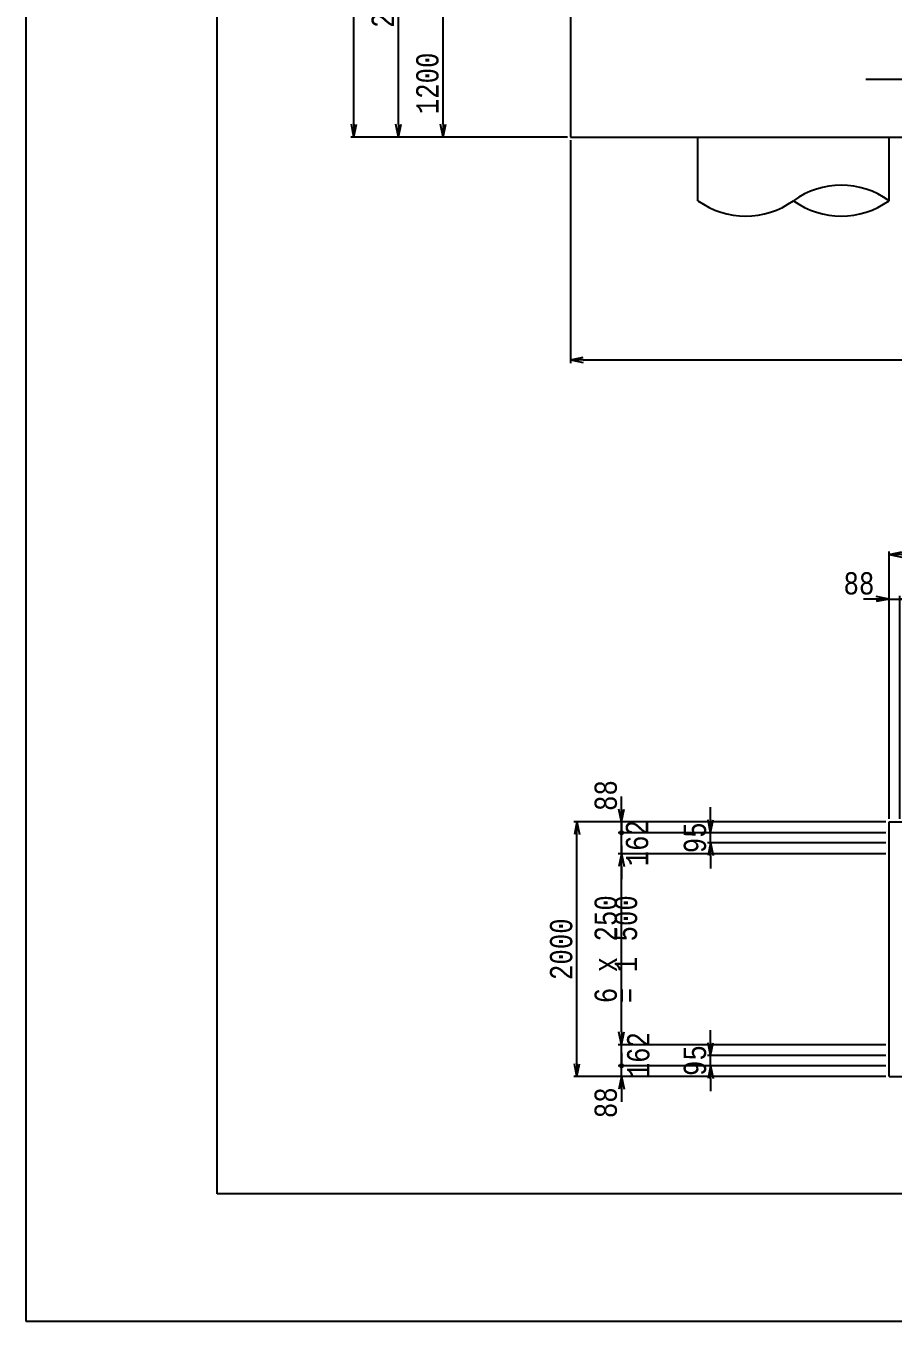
# Model space of a CAD drawing. Extents: x 0 to 42050, y 0 to 29700.
# Drawn here: x 0 to 6807, y 0 to 10173 of the extents above; entities that cross this region are included whole.
import ezdxf
from ezdxf.enums import TextEntityAlignment as Align

# ---------------------------------------------------------------- set-up
doc = ezdxf.new("R2010")
doc.units = 0
doc.header["$LTSCALE"] = 300
doc.header["$MEASUREMENT"] = 0
doc.layers.get('0').update_dxf_attribs({"linetype": 'CONTINUOUS'})
doc.layers.get('DEFPOINTS').update_dxf_attribs({"linetype": 'CONTINUOUS'})
for name, color, linetype in [('1002', 1, 'CONTINUOUS'), ('1006', 5, 'CONTINUOUS'), ('LAYER0015', 7, 'CONTINUOUS'), ('主筋', 3, 'CONTINUOUS'), ('構造線', 7, 'CONTINUOUS')]:
    doc.layers.add(name, color=color, linetype=linetype)
doc.styles.get("Standard").update_dxf_attribs({"font": 'monotxt.shx', "width": 0.8, "bigfont": 'extfont.shx'})
doc.dimstyles.new('DIMST1_1', dxfattribs={"dimscale": 50, "dimtxt": 4, "dimasz": 2, "dimexe": 0.5, "dimexo": 0.5, "dimgap": 0.09, "dimtad": 0, "dimdec": 0, "dimzin": 0, "dimtxsty": 'STANDARD', "dimblk": 'ARROW_1', "dimblk1": 'ARROW_1', "dimblk2": 'ARROW_1', "dimcen": 1, "dimdle": 3, "dimclrd": 1, "dimclre": 1, "dimclrt": 3, "dimazin": 3, "dimtfac": 1, "dimtdec": 4, "dimtix": 1, "dimtmove": 0, "dimatfit": 3, "dimtvp": 0.7, "dimtolj": 1, "dimtzin": 0})

# ---------------------------------------------------------------- blocks, each defined once
blk = doc.blocks.new('GROUP_1')
at = {"layer": 'LAYER0015', "color": 1, "linetype": 'CONTINUOUS'}
for p, q in [((-39049.99999999999, -27700.00000000004), (-39050.00000000007, 27699.99999999988)), ((40050.00000000001, -27699.99999999992), (-39049.99999999999, -27700.00000000004))]:
    blk.add_line(p, q, dxfattribs=at)
blk = doc.blocks.new('ARROW_1')
at = {"color": 0}
for p, q in [((0, 0), (-1, 0.1999999999989086)), ((0, 0), (-1, -0.2000000000007276)), ((-1, 0), (0, 0))]:
    blk.add_line(p, q, dxfattribs=at)
blk = doc.blocks.new('*D14')
at = {"color": 2, "linetype": 'BYBLOCK'}
for p, q in [((7607.581611097325, 5361.913550207581), (7607.581611097325, 7461.913550207435)), ((7707.581611097325, 7436.913550207435), (12507.58161110135, 7436.913550207435)), ((12607.58161110135, 5361.913550207435), (12607.58161110135, 7461.913550207435))]:
    blk.add_line(p, q, dxfattribs=at)
at = {"layer": 'DEFPOINTS', "color": 0, "linetype": 'BYBLOCK'}
for p in [(12607.58161110135, 7436.913550207435), (7607.581611097325, 5336.913550207581), (12607.58161110135, 5336.913550207435)]:
    blk.add_point(p, dxfattribs=at)
at = {"color": 2, "linetype": 'BYBLOCK', "xscale": 100, "yscale": 100, "zscale": 100, "rotation": 180}
blk.add_blockref('ARROW_1', (7607.581611097325, 7436.913550207435), dxfattribs=at)
at = {"color": 2, "linetype": 'BYBLOCK', "xscale": 100, "yscale": 100, "zscale": 100}
blk.add_blockref('ARROW_1', (12607.58161110135, 7436.913550207435), dxfattribs=at)
at = {"color": 6, "linetype": 'BYBLOCK', "insert": (10107.58161109934, 7559.413550207435), "char_height": 175, "attachment_point": 5}
blk.add_mtext('\\A1;5000', dxfattribs=at)
blk = doc.blocks.new('ARROW_8')
at = {"color": 0}
blk.add_line((-1, 0), (0, 0), dxfattribs=at)
blk = doc.blocks.new('*D15')
at = {"color": 2, "linetype": 'BYBLOCK'}
for p, q in [((6675.058405680815, 5671.020220333579), (6575.058405680815, 5671.020220333579)), ((6775.058405680815, 5671.020220333579), (6860.058405680888, 5671.020220333579)), ((6775.058405680815, 5671.020220333579), (6860.058405680888, 5671.020220333579)), ((6860.058405680888, 3946.020220333721), (6860.058405680888, 5696.020220333579)), ((6960.058405680888, 5671.020220333579), (7060.058405680888, 5671.020220333579))]:
    blk.add_line(p, q, dxfattribs=at)
at = {"layer": 'DEFPOINTS', "color": 0, "linetype": 'BYBLOCK'}
for p in [(6775.058405680815, 5671.020220333579), (6860.058405680888, 5671.020220333579), (6860.058405680888, 3921.020220333721)]:
    blk.add_point(p, dxfattribs=at)
at = {"color": 2, "linetype": 'BYBLOCK', "xscale": 100, "yscale": 100, "zscale": 100}
blk.add_blockref('ARROW_8', (6775.058405680815, 5671.020220333579), dxfattribs=at)
at = {"color": 2, "linetype": 'BYBLOCK', "xscale": 100, "yscale": 100, "zscale": 100, "rotation": 180}
blk.add_blockref('ARROW_8', (6860.058405680888, 5671.020220333579), dxfattribs=at)
at = {"color": 6, "linetype": 'BYBLOCK', "insert": (6539.193916650023, 5793.520220333579), "char_height": 175, "attachment_point": 5}
blk.add_mtext('\\A1;88', dxfattribs=at)
blk = doc.blocks.new('*D16')
at = {"color": 2, "linetype": 'BYBLOCK'}
for p, q in [((6760.058405680888, 5671.020220333579), (6660.058405680888, 5671.020220333579)), ((6860.058405680888, 3946.020220333721), (6860.058405680888, 5696.020220333579)), ((6860.058405680888, 5671.020220333579), (7025.058405681026, 5671.020220333579)), ((6860.058405680888, 5671.020220333579), (7025.058405681026, 5671.020220333579)), ((7025.058405681026, 3946.020220333579), (7025.058405681026, 5696.020220333579)), ((7125.058405681026, 5671.020220333579), (7225.058405681026, 5671.020220333579))]:
    blk.add_line(p, q, dxfattribs=at)
at = {"layer": 'DEFPOINTS', "color": 0, "linetype": 'BYBLOCK'}
for p in [(7025.058405681026, 5671.020220333579), (6860.058405680888, 3921.020220333721), (7025.058405681026, 3921.020220333579)]:
    blk.add_point(p, dxfattribs=at)
at = {"color": 2, "linetype": 'BYBLOCK', "xscale": 100, "yscale": 100, "zscale": 100}
blk.add_blockref('ARROW_8', (6860.058405680888, 5671.020220333579), dxfattribs=at)
at = {"color": 2, "linetype": 'BYBLOCK', "xscale": 100, "yscale": 100, "zscale": 100, "rotation": 180}
blk.add_blockref('ARROW_8', (7025.058405681026, 5671.020220333579), dxfattribs=at)
at = {"color": 6, "linetype": 'BYBLOCK', "insert": (7073.004409563961, 5793.520220333579), "char_height": 175, "attachment_point": 5}
blk.add_mtext('\\A1;162', dxfattribs=at)
blk = doc.blocks.new('*D20')
at = {"color": 2, "linetype": 'BYBLOCK'}
for p, q in [((7582.581611097325, 5336.913550207581), (5132.580616803165, 5336.913550207581)), ((5157.580616803165, 3436.913550207319), (5157.580616803165, 5236.913550207581)), ((7582.579012714908, 3336.913550207319), (5132.580616803165, 3336.913550207319))]:
    blk.add_line(p, q, dxfattribs=at)
at = {"layer": 'DEFPOINTS', "color": 0, "linetype": 'BYBLOCK'}
for p in [(5157.580616803165, 5336.913550207581), (7607.581611097325, 5336.913550207581), (7607.579012714908, 3336.913550207319)]:
    blk.add_point(p, dxfattribs=at)
at = {"color": 2, "linetype": 'BYBLOCK', "xscale": 100, "yscale": 100, "zscale": 100}
for p, rotation in [((5157.580616803165, 5336.913550207581), 90), ((5157.580616803165, 3336.913550207319), 270)]:
    blk.add_blockref('ARROW_1', p, dxfattribs=dict(at, rotation=rotation))
at = {"color": 6, "linetype": 'BYBLOCK', "insert": (5035.080616803165, 4336.91355020745), "char_height": 175, "attachment_point": 5, "rotation": 90}
blk.add_mtext('\\A1;2000', dxfattribs=at)
blk = doc.blocks.new('*D21')
at = {"color": 2, "linetype": 'BYBLOCK'}
for p, q in [((4675.057411386655, 2106.020220333463), (4675.057411386655, 2206.020220333463)), ((6750.055807298395, 2006.020220333463), (4650.057411386655, 2006.020220333463)), ((4675.057411386655, 1921.020220333463), (4675.057411386655, 2006.020220333463)), ((4675.057411386655, 1921.020220333463), (4675.057411386655, 2006.020220333463)), ((4675.057411386655, 1821.020220333463), (4675.057411386655, 1721.020220333463))]:
    blk.add_line(p, q, dxfattribs=at)
at = {"layer": 'DEFPOINTS', "color": 0, "linetype": 'BYBLOCK'}
for p in [(4675.057411386655, 2006.020220333463), (6775.055807298395, 2006.020220333463), (4675.057411386655, 1921.020220333463)]:
    blk.add_point(p, dxfattribs=at)
at = {"color": 2, "linetype": 'BYBLOCK', "xscale": 100, "yscale": 100, "zscale": 100}
for p, rotation in [((4675.057411386655, 2006.020220333463), 270), ((4675.057411386655, 1921.020220333463), 90)]:
    blk.add_blockref('ARROW_8', p, dxfattribs=dict(at, rotation=rotation))
at = {"color": 6, "linetype": 'BYBLOCK', "insert": (4552.557411386655, 1715.215282457444), "char_height": 175, "attachment_point": 5, "rotation": 90}
blk.add_mtext('\\A1;88', dxfattribs=at)
blk = doc.blocks.new('*D22')
at = {"color": 2, "linetype": 'BYBLOCK'}
for p, q in [((4675.057411386655, 2271.020220333463), (4675.057411386655, 2371.020220333463)), ((6750.055807298388, 2171.020220333463), (4650.057411386655, 2171.020220333463)), ((4675.057411386655, 2006.020220333463), (4675.057411386655, 2171.020220333463)), ((4675.057411386655, 2006.020220333463), (4675.057411386655, 2171.020220333463)), ((6750.055807298395, 2006.020220333463), (4650.057411386655, 2006.020220333463)), ((4675.057411386655, 1906.020220333463), (4675.057411386655, 1806.020220333463))]:
    blk.add_line(p, q, dxfattribs=at)
at = {"layer": 'DEFPOINTS', "color": 0, "linetype": 'BYBLOCK'}
for p in [(4675.057411386655, 2171.020220333463), (6775.055807298388, 2171.020220333463), (6775.055807298395, 2006.020220333463)]:
    blk.add_point(p, dxfattribs=at)
at = {"color": 2, "linetype": 'BYBLOCK', "xscale": 100, "yscale": 100, "zscale": 100}
for p, rotation in [((4675.057411386655, 2171.020220333463), 270), ((4675.057411386655, 2006.020220333463), 90)]:
    blk.add_blockref('ARROW_8', p, dxfattribs=dict(at, rotation=rotation))
at = {"color": 6, "linetype": 'BYBLOCK', "insert": (4808.029543125711, 2088.520220333463), "char_height": 175, "attachment_point": 5, "rotation": 90}
blk.add_mtext('\\A1;162', dxfattribs=at)
blk = doc.blocks.new('*D23')
at = {"color": 2, "linetype": 'BYBLOCK'}
for p, q in [((7582.581611097314, 5086.913550207581), (5482.580616803165, 5086.913550207581)), ((5507.580616803165, 3686.913550207319), (5507.580616803165, 4986.913550207581))]:
    blk.add_line(p, q, dxfattribs=at)
at = {"layer": 'DEFPOINTS', "color": 0, "linetype": 'BYBLOCK'}
for p in [(5507.580616803165, 5086.913550207581), (7607.581611097314, 5086.913550207581), (7607.579012714898, 3586.913550207319)]:
    blk.add_point(p, dxfattribs=at)
at = {"color": 2, "linetype": 'BYBLOCK', "xscale": 100, "yscale": 100, "zscale": 100}
for p, rotation in [((5507.580616803165, 5086.913550207581), 90), ((5507.580616803165, 3586.913550207319), 270)]:
    blk.add_blockref('ARROW_1', p, dxfattribs=dict(at, rotation=rotation))
at = {"color": 6, "linetype": 'BYBLOCK', "insert": (5385.080616803165, 4336.91355020745), "char_height": 175, "attachment_point": 5, "rotation": 90}
blk.add_mtext('\\A1;6 x 250 ', dxfattribs=at)
blk = doc.blocks.new('*D24')
at = {"color": 2, "linetype": 'BYBLOCK'}
for p, q in [((4675.057411386655, 3936.020220333725), (4675.057411386655, 4036.020220333725)), ((6750.058295249562, 3836.020220333725), (4650.057411386655, 3836.020220333725)), ((4675.057411386655, 3671.020220333726), (4675.057411386655, 3836.020220333725)), ((4675.057411386655, 3671.020220333726), (4675.057411386655, 3836.020220333725)), ((4675.057411386655, 3571.020220333726), (4675.057411386655, 3471.020220333726))]:
    blk.add_line(p, q, dxfattribs=at)
at = {"layer": 'DEFPOINTS', "color": 0, "linetype": 'BYBLOCK'}
for p in [(4675.057411386655, 3836.020220333725), (6775.058295249562, 3836.020220333725), (4675.057411386655, 3671.020220333726)]:
    blk.add_point(p, dxfattribs=at)
at = {"color": 2, "linetype": 'BYBLOCK', "xscale": 100, "yscale": 100, "zscale": 100}
for p, rotation in [((4675.057411386655, 3836.020220333725), 270), ((4675.057411386655, 3671.020220333726), 90)]:
    blk.add_blockref('ARROW_8', p, dxfattribs=dict(at, rotation=rotation))
at = {"color": 6, "linetype": 'BYBLOCK', "insert": (4798.3307778124, 3753.520220333726), "char_height": 175, "attachment_point": 5, "rotation": 90}
blk.add_mtext('\\A1;162', dxfattribs=at)
blk = doc.blocks.new('*D25')
at = {"color": 2, "linetype": 'BYBLOCK'}
for p, q in [((4675.057411386655, 4021.020220333726), (4675.057411386655, 4121.020220333727)), ((4675.057411386655, 3836.020220333725), (4675.057411386655, 3921.020220333726)), ((4675.057411386655, 3836.020220333725), (4675.057411386655, 3921.020220333726)), ((6750.058295249562, 3836.020220333725), (4650.057411386655, 3836.020220333725)), ((4675.057411386655, 3736.020220333725), (4675.057411386655, 3636.020220333725))]:
    blk.add_line(p, q, dxfattribs=at)
at = {"layer": 'DEFPOINTS', "color": 0, "linetype": 'BYBLOCK'}
for p in [(4675.057411386655, 3921.020220333726), (4675.057411386655, 3921.020220333726), (6775.058295249562, 3836.020220333725)]:
    blk.add_point(p, dxfattribs=at)
at = {"color": 2, "linetype": 'BYBLOCK', "xscale": 100, "yscale": 100, "zscale": 100}
for p, rotation in [((4675.057411386655, 3921.020220333726), 270), ((4675.057411386655, 3836.020220333725), 90)]:
    blk.add_blockref('ARROW_8', p, dxfattribs=dict(at, rotation=rotation))
at = {"color": 6, "linetype": 'BYBLOCK', "insert": (4552.557411386655, 4128.069745633606), "char_height": 175, "attachment_point": 5, "rotation": 90}
blk.add_mtext('\\A1;88', dxfattribs=at)
blk = doc.blocks.new('*D26')
at = {"color": 2, "linetype": 'BYBLOCK'}
for p, q in [((5375.057411386655, 3936.020220333726), (5375.057411386655, 4036.020220333726)), ((5375.057411386655, 3756.020220333725), (5375.057411386655, 3836.020220333726)), ((6750.058405680807, 3756.020220333725), (5350.057411386655, 3756.020220333725)), ((5375.057411386655, 3656.020220333725), (5375.057411386655, 3556.020220333725))]:
    blk.add_line(p, q, dxfattribs=at)
at = {"layer": 'DEFPOINTS', "color": 0, "linetype": 'BYBLOCK'}
for p in [(5375.057411386655, 3836.020220333726), (5375.057411386655, 3836.020220333726), (6775.058405680807, 3756.020220333725)]:
    blk.add_point(p, dxfattribs=at)
at = {"color": 2, "linetype": 'BYBLOCK', "xscale": 100, "yscale": 100, "zscale": 100}
for p, rotation in [((5375.057411386655, 3836.020220333726), 270), ((5375.057411386655, 3756.020220333725), 90)]:
    blk.add_blockref('ARROW_1', p, dxfattribs=dict(at, rotation=rotation))
at = {"color": 6, "linetype": 'BYBLOCK', "insert": (5252.557411386655, 3796.020220333725), "char_height": 175, "attachment_point": 5, "rotation": 90}
blk.add_mtext('\\A1;95', dxfattribs=at)
blk = doc.blocks.new('*D27')
at = {"color": 2, "linetype": 'BYBLOCK'}
for p, q in [((5375.057411386655, 2186.020220333463), (5375.057411386655, 2286.020220333463)), ((6750.058405680807, 2086.020220333463), (5350.057411386655, 2086.020220333463)), ((5375.057411386655, 2006.020220333463), (5375.057411386655, 2086.020220333463)), ((5375.057411386655, 1906.020220333463), (5375.057411386655, 1806.020220333463))]:
    blk.add_line(p, q, dxfattribs=at)
at = {"layer": 'DEFPOINTS', "color": 0, "linetype": 'BYBLOCK'}
for p in [(5375.057411386655, 2086.020220333463), (6775.058405680807, 2086.020220333463), (5375.057411386655, 2006.020220333463)]:
    blk.add_point(p, dxfattribs=at)
at = {"color": 2, "linetype": 'BYBLOCK', "xscale": 100, "yscale": 100, "zscale": 100}
for p, rotation in [((5375.057411386655, 2086.020220333463), 270), ((5375.057411386655, 2006.020220333463), 90)]:
    blk.add_blockref('ARROW_1', p, dxfattribs=dict(at, rotation=rotation))
at = {"color": 6, "linetype": 'BYBLOCK', "insert": (5252.557411386655, 2046.020220333463), "char_height": 175, "attachment_point": 5, "rotation": 90}
blk.add_mtext('\\A1;95', dxfattribs=at)
blk = doc.blocks.new('*D33')
at = {"color": 2, "linetype": 'BYBLOCK'}
for p, q in [((4250.058405680813, 11799.99999999987), (2550.058405680813, 11799.99999999987)), ((2575.058405680812, 9199.999999999862), (2575.058405680813, 11699.99999999987)), ((4250.058405680809, 9099.999999999862), (2550.058405680812, 9099.999999999862))]:
    blk.add_line(p, q, dxfattribs=at)
at = {"layer": 'DEFPOINTS', "color": 0, "linetype": 'BYBLOCK'}
for p in [(2575.058405680813, 11799.99999999987), (4275.058405680813, 11799.99999999987), (4275.058405680809, 9099.999999999862)]:
    blk.add_point(p, dxfattribs=at)
at = {"color": 2, "linetype": 'BYBLOCK', "xscale": 100, "yscale": 100, "zscale": 100}
for p, rotation in [((2575.058405680813, 11799.99999999987), 90), ((2575.058405680812, 9099.999999999862), 270)]:
    blk.add_blockref('ARROW_1', p, dxfattribs=dict(at, rotation=rotation))
at = {"color": 6, "linetype": 'BYBLOCK', "insert": (2452.558405680812, 10449.99999999986), "char_height": 175, "attachment_point": 5, "rotation": 90}
blk.add_mtext('\\A1;2700', dxfattribs=at)
blk = doc.blocks.new('*D35')
at = {"color": 2, "linetype": 'BYBLOCK'}
for p, q in [((4250.058405680813, 11299.99999999987), (2900.058405680813, 11299.99999999987)), ((2925.058405680813, 9199.999999999862), (2925.058405680813, 11199.99999999987))]:
    blk.add_line(p, q, dxfattribs=at)
at = {"layer": 'DEFPOINTS', "color": 0, "linetype": 'BYBLOCK'}
for p in [(2925.058405680813, 11299.99999999987), (4275.058405680813, 11299.99999999987), (2925.058405680813, 9099.999999999862)]:
    blk.add_point(p, dxfattribs=at)
at = {"color": 2, "linetype": 'BYBLOCK', "xscale": 100, "yscale": 100, "zscale": 100}
for p, rotation in [((2925.058405680813, 11299.99999999987), 90), ((2925.058405680813, 9099.999999999862), 270)]:
    blk.add_blockref('ARROW_1', p, dxfattribs=dict(at, rotation=rotation))
at = {"color": 6, "linetype": 'BYBLOCK', "insert": (2802.558405680813, 10199.99999999986), "char_height": 175, "attachment_point": 5, "rotation": 90}
blk.add_mtext('\\A1;2200', dxfattribs=at)
blk = doc.blocks.new('*D40')
at = {"color": 2, "linetype": 'BYBLOCK'}
for p, q in [((4250.058405680813, 10299.99999999987), (3250.058405680813, 10299.99999999987)), ((3275.058405680813, 9199.999999999862), (3275.058405680813, 10199.99999999987))]:
    blk.add_line(p, q, dxfattribs=at)
at = {"layer": 'DEFPOINTS', "color": 0, "linetype": 'BYBLOCK'}
for p in [(3275.058405680813, 10299.99999999987), (4275.058405680813, 10299.99999999987), (3275.058405680813, 9099.999999999862)]:
    blk.add_point(p, dxfattribs=at)
at = {"color": 2, "linetype": 'BYBLOCK', "xscale": 100, "yscale": 100, "zscale": 100}
for p, rotation in [((3275.058405680813, 10299.99999999987), 90), ((3275.058405680813, 9099.999999999862), 270)]:
    blk.add_blockref('ARROW_1', p, dxfattribs=dict(at, rotation=rotation))
at = {"color": 6, "linetype": 'BYBLOCK', "insert": (3152.558405680813, 9521.20592614798), "char_height": 175, "attachment_point": 5, "rotation": 90}
blk.add_mtext('\\A1;1200', dxfattribs=at)
blk = doc.blocks.new('*D55')
at = {"color": 2, "linetype": 'BYBLOCK'}
for p, q in [((4275.058405680809, 9274.999999999858), (4275.058405680809, 7524.999999999865)), ((14275.05840568081, 9274.999999999865), (14275.05840568081, 7524.999999999865)), ((4375.058405680809, 7549.999999999865), (14175.05840568081, 7549.999999999865))]:
    blk.add_line(p, q, dxfattribs=at)
at = {"layer": 'DEFPOINTS', "color": 0, "linetype": 'BYBLOCK'}
for p in [(4275.058405680809, 9299.999999999858), (14275.05840568081, 9299.999999999865), (14275.05840568081, 7549.999999999865)]:
    blk.add_point(p, dxfattribs=at)
at = {"color": 2, "linetype": 'BYBLOCK', "xscale": 100, "yscale": 100, "zscale": 100, "rotation": 180}
blk.add_blockref('ARROW_1', (4275.058405680809, 7549.999999999865), dxfattribs=at)
at = {"color": 2, "linetype": 'BYBLOCK', "xscale": 100, "yscale": 100, "zscale": 100}
blk.add_blockref('ARROW_1', (14275.05840568081, 7549.999999999865), dxfattribs=at)
at = {"color": 6, "linetype": 'BYBLOCK', "insert": (9275.058405680811, 7672.499999999865), "char_height": 175, "attachment_point": 5}
blk.add_mtext('\\A1;10000', dxfattribs=at)

msp = doc.modelspace()

# ---------------------------------------------------------------- linework, layer by layer
at = {"layer": '1002', "color": 2, "const_width": 20}
for points in [[(4675.057411386655, 3826.020220333653, 1), (4675.057411386655, 3846.020220333653, 1)], [(4675.057411386655, 2016.020220333535, -1), (4675.057411386655, 1996.020220333535, -1)]]:
    msp.add_lwpolyline(points, format="xyb", close=True, dxfattribs=at)
at = {"layer": '1006', "color": 5, "linetype": 'CONTINUOUS'}
msp.add_lwpolyline([(0, 0), (42050, 0), (42050, 29700), (0, 29700), (0, 0)], dxfattribs=at)
at = {"layer": '主筋', "color": 3, "linetype": 'CONTINUOUS'}
msp.add_lwpolyline([(6592.058405680807, 9753.999999999865), (24161.83988421931, 9753.999999999865), (24161.83988421931, 9594.999999999865, 0.9999999999999999), (24429.83988421931, 9594.999999999865, 0.9999999999999999)], format="xyb", dxfattribs=at)
at = {"layer": '構造線', "color": 7, "linetype": 'CONTINUOUS'}
for p, q in [((4275.058405680809, 11999.99999999987), (4275.058405680809, 9299.999999999869)), ((4275.058405680806, 9299.999999999862), (14275.05840568081, 9299.999999999869)), ((5275.058405679816, 8799.999999999844), (5275.058405680315, 9299.999999999869)), ((6775.058405679816, 8799.999999999844), (6775.058405680315, 9299.999999999869)), ((6775.055807298399, 1921.020220333463), (6775.058405680815, 3921.020220333725)), ((6775.058405680815, 3921.020220333725), (11775.05840568483, 3921.020220333492)), ((6775.055807298399, 1921.020220333463), (11775.05580730248, 1921.020220333667))]:
    msp.add_line(p, q, dxfattribs=at)
for centre, start, end in [((6400.05840568034, 8279.602483524348), 54.22336629883521, 125.7766337011655), ((5650.058405680282, 9320.397516475383), 234.2233662988352, 305.7766337011655), ((6400.058405680311, 9320.397516475376), 234.2233662988345, 305.7766337011649)]:
    msp.add_arc(centre, 641.4347785658995, start, end, dxfattribs=at)

# ---------------------------------------------------------------- block references
at = {"linetype": 'CONTINUOUS', "xscale": 0.5, "yscale": 0.5, "zscale": 0.5}
msp.add_blockref('GROUP_1', (21025, 14849.99999999996), dxfattribs=at)
at = {"layer": '1002', "color": 2, "yscale": 100, "zscale": 100}
for p, xscale, rotation in [((6775.058405680815, 5671.020220333579), -100, 180), ((4675.057411386655, 3921.020220333725), 100, 270), ((4675.057411386655, 1921.020220333463), -100, 270)]:
    msp.add_blockref('ARROW_1', p, dxfattribs=dict(at, xscale=xscale, rotation=rotation))

# ---------------------------------------------------------------- texts
at = {"layer": '1002', "color": 6, "width": 0.8}
msp.add_text('= 1 500', height=175, rotation=90, dxfattribs=at).set_placement((4797.557411386655, 2921.020220333595), align=Align.CENTER)

# ---------------------------------------------------------------- dimensions: what is measured, and where the dimension line sits
at = {"layer": '1002', "color": 3}
for base, p1, p2, override, picture, middle, set_off in [((2575.058405680809, 11999.99999999987), (4275.058405680806, 9299.999999999862), (4275.058405680809, 11999.99999999987), {"dimtxt": 3.5, "dimsah": 1, "dimclrd": 2, "dimclre": 2, "dimclrt": 6}, '*D33', (2452.558405680809, 10649.99999999986), (-3.637978807091713e-12, 200)), ((2925.058405680809, 11499.99999999987), (2925.058405680809, 9299.999999999862), (4275.058405680809, 11499.99999999987), {"dimtxt": 3.5, "dimsah": 1, "dimclrd": 2, "dimclre": 2, "dimclrt": 6}, '*D35', (2802.558405680809, 10399.99999999986), (-3.637978807091713e-12, 200)), ((4325.057411386655, 3921.020220333726), (6775.055807298399, 1921.020220333463), (6775.058405680815, 3921.020220333725), {"dimtxt": 3.5, "dimsah": 1, "dimclrd": 2, "dimclre": 2, "dimclrt": 6}, '*D20', (4202.557411386655, 2921.020220333595), (-832.5232054165099, -1415.893329873856)), ((4675.057411386655, 3671.020220333726), (6775.055807298388, 2171.020220333463), (6775.058405680804, 3671.020220333725), {"dimtxt": 3.5, "dimsah": 1, "dimse1": 1, "dimclrd": 2, "dimclre": 2, "dimclrt": 6}, '*D23', (4552.557411386655, 2921.020220333595), (-832.5232054165099, -1415.893329873856))]:
    dim = msp.add_linear_dim(base=base, p1=p1, p2=p2, angle=90, dimstyle='DIMST1_1', override=override, dxfattribs=at)
    dim.commit()
    dim.dimension.update_dxf_attribs({"geometry": picture, "text_midpoint": middle, "insert": set_off})
dim = msp.add_linear_dim(base=(3275.058405680809, 10499.99999999987), p1=(3275.058405680809, 9299.999999999862), p2=(4275.058405680809, 10499.99999999987), angle=90, dimstyle='DIMST1_1', override={"dimtxt": 3.5, "dimsah": 1, "dimclrd": 2, "dimclre": 2, "dimclrt": 6}, dxfattribs=at)
dim.commit()
dim.dimension.update_dxf_attribs({"geometry": '*D40', "text_midpoint": (3152.558405680809, 9721.20592614798), "dimtype": 160, "insert": (-3.637978807091713e-12, 200)})
for base, p1, p2, picture, middle, set_off in [((14275.05840568081, 7549.999999999869), (4275.058405680806, 9299.999999999862), (14275.05840568081, 9299.999999999869), '*D55', (9275.058405680807, 7872.499999999865), (-3.637978807091713e-12, 3.637978807091713e-12)), ((11775.05840568484, 6021.020220333579), (6775.058405680815, 3921.020220333725), (11775.05840568484, 3921.020220333579), '*D14', (9275.058405682827, 6143.520220333579), (-832.5232054165099, -1415.893329873856))]:
    dim = msp.add_linear_dim(base=base, p1=p1, p2=p2, dimstyle='DIMST1_1', override={"dimtxt": 3.5, "dimsah": 1, "dimclrd": 2, "dimclre": 2, "dimclrt": 6}, dxfattribs=at)
    dim.commit()
    dim.dimension.update_dxf_attribs({"geometry": picture, "text_midpoint": middle, "insert": set_off})
for base, p1, p2, text, picture, middle in [((6860.058405680888, 5671.020220333579), (6775.058405680815, 5671.020220333579), (6860.058405680888, 3921.020220333721), '88', '*D15', (6539.193916650023, 5793.520220333579)), ((7025.058405681026, 5671.020220333579), (6860.058405680888, 3921.020220333721), (7025.058405681026, 3921.020220333579), '162', '*D16', (7073.004409563961, 5793.520220333579))]:
    dim = msp.add_linear_dim(base=base, p1=p1, p2=p2, text=text, dimstyle='DIMST1_1', override={"dimtxt": 3.5, "dimblk1": 'ARROW_8', "dimblk2": 'ARROW_8', "dimsah": 1, "dimclrd": 2, "dimclre": 2, "dimclrt": 6}, dxfattribs=at)
    dim.commit()
    dim.dimension.update_dxf_attribs({"geometry": picture, "text_midpoint": middle, "dimtype": 160})
for base, p1, p2, text, picture, middle in [((4675.057411386655, 3921.020220333726), (6775.058295249562, 3836.020220333725), (4675.057411386655, 3921.020220333726), '88', '*D25', (4552.557411386655, 4128.069745633606)), ((4675.057411386655, 3836.020220333725), (4675.057411386655, 3671.020220333726), (6775.058295249562, 3836.020220333725), '162', '*D24', (4798.3307778124, 3753.520220333726)), ((4675.057411386655, 2171.020220333463), (6775.055807298395, 2006.020220333463), (6775.055807298388, 2171.020220333463), '162', '*D22', (4808.029543125711, 2088.520220333463)), ((4675.057411386655, 2006.020220333463), (4675.057411386655, 1921.020220333463), (6775.055807298395, 2006.020220333463), '88', '*D21', (4552.557411386655, 1715.215282457444))]:
    dim = msp.add_linear_dim(base=base, p1=p1, p2=p2, angle=90, text=text, dimstyle='DIMST1_1', override={"dimtxt": 3.5, "dimblk1": 'ARROW_8', "dimblk2": 'ARROW_8', "dimsah": 1, "dimclrd": 2, "dimclre": 2, "dimclrt": 6}, dxfattribs=at)
    dim.commit()
    dim.dimension.update_dxf_attribs({"geometry": picture, "text_midpoint": middle, "dimtype": 160})
for base, p1, p2, picture, middle in [((5375.057411386655, 3836.020220333726), (6775.058405680807, 3756.020220333725), (5375.057411386655, 3836.020220333726), '*D26', (5252.557411386655, 3796.020220333725)), ((5375.057411386655, 2086.020220333463), (5375.057411386655, 2006.020220333463), (6775.058405680807, 2086.020220333463), '*D27', (5252.557411386655, 2046.020220333463))]:
    dim = msp.add_linear_dim(base=base, p1=p1, p2=p2, angle=90, text='95', dimstyle='DIMST1_1', override={"dimtxt": 3.5, "dimsah": 1, "dimclrd": 2, "dimclre": 2, "dimclrt": 6}, dxfattribs=at)
    dim.commit()
    dim.dimension.update_dxf_attribs({"geometry": picture, "text_midpoint": middle})

doc.saveas('drawing.dxf')
